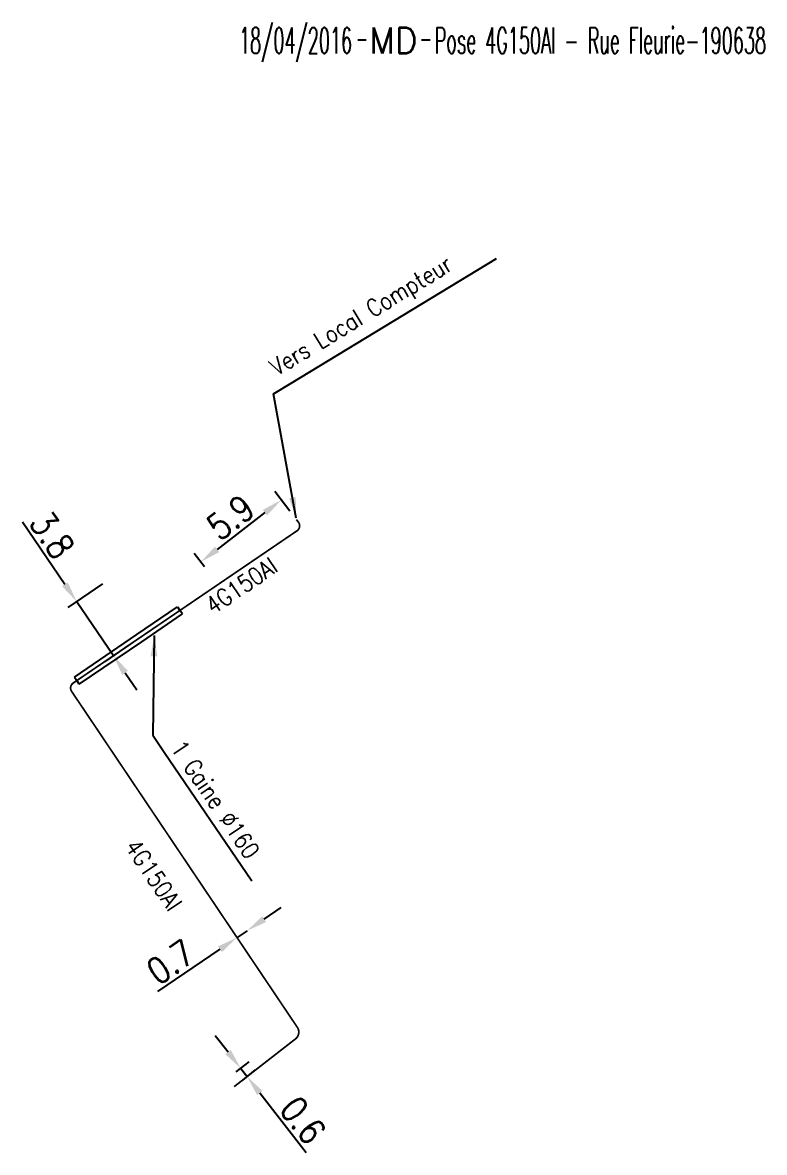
# Model space of a CAD drawing. Header units: millimetres. Extents: x 80993 to 81985, y 144000 to 145002.
# Drawn here: x 81428.1 to 81471.1, y 144196.4 to 144261.9 of the extents above; entities that cross this region are included whole.
import ezdxf
from ezdxf.enums import TextEntityAlignment as Align

# ---------------------------------------------------------------- set-up
doc = ezdxf.new("R2010")
doc.units = ezdxf.units.MM
doc.header["$PDMODE"] = 34
doc.linetypes.add('B_ST_AL', pattern=[2000, 1000, 1000])
doc.layers.get('0').update_dxf_attribs({"linetype": 'CONTINUOUS'})
doc.layers.get('Defpoints').update_dxf_attribs({"linetype": 'CONTINUOUS'})
for name, color, linetype in [('B_110', 1, 'CONTINUOUS'), ('B_400', 7, 'CONTINUOUS'), ('B_910', 3, 'CONTINUOUS')]:
    doc.layers.add(name, color=color, linetype=linetype)
doc.styles.get("Standard").update_dxf_attribs({"font": 'romans.shx', "width": 0.85})
doc.dimstyles.get("Standard").update_dxf_attribs({"dimtxt": 1.5, "dimasz": 1.2, "dimexe": 0.625, "dimexo": 0.625, "dimgap": 0.25, "dimtad": 1, "dimdec": 1, "dimzin": 0, "dimdsep": 46, "dimtxsty": 'Standard', "dimcen": -0.5, "dimadec": 0, "dimazin": 0, "dimtfac": 1, "dimtdec": 1, "dimtmove": 0, "dimatfit": 3, "dimfxl": 0, "dimtolj": 1, "dimtzin": 0, "dimarcsym": 0})

# ---------------------------------------------------------------- blocks, each defined once
blk = doc.blocks.new('GIS_MODF')
at = {"color": 0, "linetype": 'Continuous', "flags": 128}
for points in [[(-2.176, -0.014), (-1.676, -0.014)], [(1.519, -0.014), (2.019, -0.014)]]:
    blk.add_lwpolyline(points, dxfattribs=at)
at = {"color": 0, "linetype": 'Continuous', "width": 0.5}
blk.add_attdef('DATE', text='', height=1.5, dxfattribs=at).set_placement((-2.502, -0.798), align=Align.RIGHT)
at = {"color": 0, "linetype": 'Continuous', "width": 1.771291}
blk.add_attdef('USER', text='', height=1.5, dxfattribs=at).set_placement((-1.507, -0.798), (1.276, -0.798), align=Align.FIT)
at = {"color": 0, "linetype": 'Continuous', "width": 0.5}
blk.add_attdef('DESC', (2.289, -0.798), '', height=1.5, dxfattribs=at)
blk = doc.blocks.new('*D779')
at = {"layer": 'B_110', "color": 0, "linetype": 'Continuous', "lineweight": -2, "transparency": 16777216}
for p, q in [((81439.977, 144202.221), (81439.24, 144203.168)), ((81440.458, 144201.075), (81441.207, 144201.658)), ((81440.714, 144201.274), (81441.082, 144200.801)), ((81440.826, 144200.601), (81441.576, 144201.184)), ((81441.819, 144199.853), (81444.504, 144196.404))]:
    blk.add_line(p, q, dxfattribs=at)
at = {"layer": 'B_110', "color": 0, "linetype": 'Continuous', "transparency": 16777216}
for points in [[(81440.135, 144202.344), (81439.819, 144202.098), (81440.714, 144201.274)], [(81441.977, 144199.976), (81441.661, 144199.731), (81441.082, 144200.801)]]:
    blk.add_solid(points, dxfattribs=at)
at = {"layer": 'Defpoints', "color": 0, "linetype": 'Continuous', "transparency": 16777216}
for p in [(81440.714, 144201.274), (81439.965, 144200.691), (81440.333, 144200.217)]:
    blk.add_point(p, dxfattribs=at)
at = {"layer": 'B_110', "color": 0, "linetype": 'Continuous', "transparency": 16777216, "insert": (81444.319, 144198.269), "char_height": 1.5, "attachment_point": 5, "rotation": 307.88847}
blk.add_mtext('\\A1;0.6', dxfattribs=at)
blk = doc.blocks.new('*D780')
at = {"layer": 'B_110', "color": 0, "linetype": 'Continuous', "lineweight": -2, "transparency": 16777216}
for p, q in [((81442.071, 144209.927), (81443.063, 144210.602)), ((81441.078, 144209.253), (81440.499, 144208.859)), ((81439.507, 144208.184), (81435.892, 144205.727))]:
    blk.add_line(p, q, dxfattribs=at)
at = {"layer": 'B_110', "color": 0, "linetype": 'Continuous', "transparency": 16777216}
for points in [[(81441.958, 144210.093), (81442.183, 144209.762), (81441.078, 144209.253)], [(81439.395, 144208.35), (81439.62, 144208.019), (81440.499, 144208.859)]]:
    blk.add_solid(points, dxfattribs=at)
at = {"layer": 'Defpoints', "color": 0, "linetype": 'Continuous', "transparency": 16777216}
for p in [(81441.078, 144209.253), (81441.078, 144209.253), (81440.499, 144208.859)]:
    blk.add_point(p, dxfattribs=at)
at = {"layer": 'B_110', "color": 0, "linetype": 'Continuous', "transparency": 16777216, "insert": (81436.641, 144207.445), "char_height": 1.5, "attachment_point": 5, "rotation": 34.21147}
blk.add_mtext('\\A1;0.7', dxfattribs=at)
blk = doc.blocks.new('*D783')
at = {"layer": 'B_110', "color": 0, "linetype": 'Continuous', "lineweight": -2, "transparency": 16777216}
for p, q in [((81443.562, 144233.592), (81442.689, 144234.727)), ((81442.119, 144233.501), (81439.343, 144231.368)), ((81438.61, 144230.353), (81438.011, 144231.132))]:
    blk.add_line(p, q, dxfattribs=at)
at = {"layer": 'B_110', "color": 0, "linetype": 'Continuous', "transparency": 16777216}
for points in [[(81441.997, 144233.659), (81442.241, 144233.342), (81443.07, 144234.232)], [(81439.222, 144231.527), (81439.465, 144231.209), (81438.392, 144230.637)]]:
    blk.add_solid(points, dxfattribs=at)
at = {"layer": 'Defpoints', "color": 0, "linetype": 'Continuous', "transparency": 16777216}
for p in [(81443.942, 144233.097), (81438.392, 144230.637), (81438.991, 144229.857)]:
    blk.add_point(p, dxfattribs=at)
at = {"layer": 'B_110', "color": 0, "linetype": 'Continuous', "transparency": 16777216, "insert": (81440.122, 144233.227), "char_height": 1.5, "attachment_point": 5, "rotation": 37.53899}
blk.add_mtext('\\A1;5.9', dxfattribs=at)
blk = doc.blocks.new('*D791')
at = {"layer": 'B_110', "color": 0, "linetype": 'Continuous', "lineweight": -2, "transparency": 16777216}
for p, q in [((81430.519, 144229.34), (81428.061, 144232.955)), ((81432.691, 144229.365), (81430.676, 144227.996)), ((81433.33, 144225.205), (81431.193, 144228.347)), ((81434.31, 144225.872), (81432.813, 144224.853)), ((81434.005, 144224.213), (81434.679, 144223.22))]:
    blk.add_line(p, q, dxfattribs=at)
at = {"layer": 'B_110', "color": 0, "linetype": 'Continuous', "transparency": 16777216}
for points in [[(81430.684, 144229.452), (81430.353, 144229.227), (81431.193, 144228.347)], [(81434.17, 144224.325), (81433.839, 144224.1), (81433.33, 144225.205)]]:
    blk.add_solid(points, dxfattribs=at)
at = {"layer": 'Defpoints', "color": 0, "linetype": 'Continuous', "transparency": 16777216}
for p in [(81433.208, 144229.717), (81431.193, 144228.347), (81434.827, 144226.223)]:
    blk.add_point(p, dxfattribs=at)
at = {"layer": 'B_110', "color": 0, "linetype": 'Continuous', "transparency": 16777216, "insert": (81429.779, 144232.206), "char_height": 1.5, "attachment_point": 5, "rotation": 304.21147}
blk.add_mtext('\\A1;3.8', dxfattribs=at)

msp = doc.modelspace()

# ---------------------------------------------------------------- linework, layer by layer
at = {"layer": 'B_110', "linetype": 'B_ST_AL', "flags": 128}
msp.add_lwpolyline([(81440.333, 144200.217, 0.1, 0.1, 0), (81443.888, 144202.983, 0.1, 0.1, 0.393983), (81443.996, 144203.657, 0.1, 0.1, 0), (81440.499, 144208.859, 0.1, 0.1, 0), (81430.905, 144223.135, 0.1, 0.1, -0.412637), (81430.999, 144223.62, 0.1, 0.1, 0), (81434.827, 144226.223, 0.1, 0.1, 0), (81443.977, 144232.444, 0.1, 0.1, 0.431328), (81444.058, 144232.947, 0.1, 0.1, 0), (81443.942, 144233.097, 0.1, 0.1, 0)], format="xyseb", dxfattribs=at)
at = {"layer": 'B_400', "color": 7}
for p, q in [((81434.687, 144226.43), (81437.048, 144228.035)), ((81434.968, 144226.016), (81437.329, 144227.621)), ((81437.048, 144228.035), (81437.188, 144227.828)), ((81437.329, 144227.621), (81437.188, 144227.828)), ((81431.066, 144223.968), (81434.687, 144226.43)), ((81431.347, 144223.555), (81434.968, 144226.016)), ((81431.066, 144223.968), (81431.207, 144223.761)), ((81431.347, 144223.555), (81431.207, 144223.761))]:
    msp.add_line(p, q, dxfattribs=at)

# ---------------------------------------------------------------- block references
at = {"layer": 'B_910', "linetype": 'Continuous'}
ref = msp.add_blockref('GIS_MODF', (81449.673, 144260.924), dxfattribs=at)
ref.add_attrib('DATE', '18/04/2016', dxfattribs={"layer": '0', "color": 0, "linetype": 'Continuous', "height": 1.5, "width": 0.5}).set_placement((81447.171, 144260.126), align=Align.RIGHT)
ref.add_attrib('USER', 'MD', dxfattribs={"layer": '0', "color": 0, "linetype": 'Continuous', "height": 1.5, "width": 0.927819}).set_placement((81448.166, 144260.126), (81450.949, 144260.126), align=Align.FIT)
ref.add_attrib('DESC', 'Pose 4G150Al - Rue Fleurie-190638', (81451.962, 144260.126), dxfattribs={"layer": '0', "color": 0, "linetype": 'Continuous', "height": 1.5, "width": 0.5})

# ---------------------------------------------------------------- texts
at = {"layer": 'B_110', "linetype": 'B_ST_AL', "width": 0.85}
for rotation, p in [(33.96325, (81439.114, 144227.561)), (304.21239, (81433.95, 144214.12))]:
    msp.add_text('4G150Al', height=1, rotation=rotation, dxfattribs=at).set_placement(p)
at = {"layer": 'B_110', "linetype": 'Continuous', "insert": (81442.973, 144241.107), "char_height": 1, "attachment_point": 7, "rotation": 31.22845}
msp.add_mtext('Vers Local Compteur', dxfattribs=at)
at = {"layer": 'B_400', "linetype": 'Continuous', "insert": (81441.05, 144213.315), "char_height": 1, "attachment_point": 9, "rotation": 304.21147}
msp.add_mtext('1 Gaine %%C160', dxfattribs=at)

# ---------------------------------------------------------------- dimensions: what is measured, and where the dimension line sits
at = {"layer": 'B_110', "linetype": 'Continuous'}
for base, p1, p2, angle, picture, middle in [((81438.392, 144230.637), (81443.942, 144233.097), (81438.991, 144229.857), 37.53899, '*D783', (81440.731, 144232.434)), ((81431.193, 144228.347), (81434.827, 144226.223), (81433.208, 144229.717), 304.21147, '*D791', (81428.952, 144231.643)), ((81441.078, 144209.253), (81440.499, 144208.859), (81441.078, 144209.253), 214.21147, '*D780', (81437.203, 144206.618)), ((81440.714, 144201.274), (81440.333, 144200.217), (81439.965, 144200.691), 307.88847, '*D779', (81443.53, 144197.655))]:
    dim = msp.add_linear_dim(base=base, p1=p1, p2=p2, angle=angle, dimstyle='Standard', override={"dimatfit": 0}, dxfattribs=at)
    dim.commit()
    dim.dimension.update_dxf_attribs({"geometry": picture, "text_midpoint": middle, "dimtype": 160})

# ---------------------------------------------------------------- leaders
at = {"layer": 'B_110', "linetype": 'Continuous', "annotation_type": 0, "has_hookline": 1, "hookline_direction": 0, "text_width": 13.681, "horizontal_direction": (0.855107, 0.518452, 0)}
msp.add_leader([(81443.927, 144233.184), (81442.609, 144240.39), (81443.635, 144241.012)], dimstyle='Standard', override={"dimfxl": 1.25}, dxfattribs=at)
at = {"layer": 'B_400', "linetype": 'Continuous', "annotation_type": 0, "has_hookline": 1, "hookline_direction": 0, "text_width": 8.783, "horizontal_direction": (0.562249, -0.826968, 0)}
msp.add_leader([(81435.7, 144226.371), (81435.606, 144220.603), (81436.281, 144219.611)], dimstyle='Standard', override={"dimfxl": 1.25}, dxfattribs=at)

doc.saveas('drawing.dxf')
